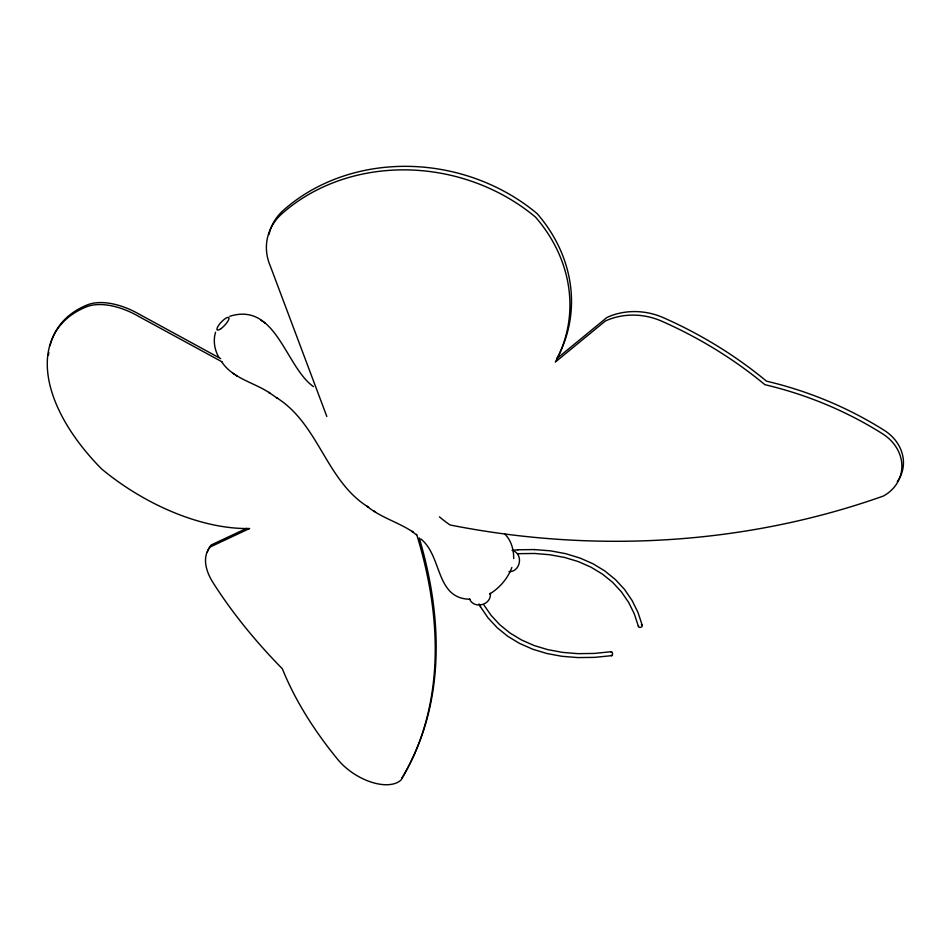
<?xml version="1.0" encoding="UTF-8"?>
<svg xmlns="http://www.w3.org/2000/svg" width="951" height="951" viewBox="0 0 951 951"><rect width="100%" height="100%" fill="white"/><g stroke="black" fill="none" stroke-linecap="round" stroke-linejoin="round"><path stroke-width="1.43" d="M490.288 593.21C491.905 604.848 474.062 609.841 469.461 598.868M215.58 332.184C212.988 340.458 214.51 349.718 218.754 357.184M511.852 567.474C507.822 578.541 499.584 587.837 489.694 594.066M246.606 528.376L211.205 544.959A62.504 34.153 32.5 0 0 207.354 552.02M229.809 316.255C276.218 301.859 285.276 366.504 313.438 386.629M508.94 571.67C520.245 572.05 523.728 554.718 513.088 550.641M512.054 550.367L518.033 549.785M611.243 651.72L594.244 653.432L577.863 653.658L562.505 652.374L547.681 649.616L534.165 645.551L521.421 639.928L509.891 632.938L499.667 624.641L491.132 615.392L483.964 605.074M611.802 655.643L594.684 657.367L577.78 657.581L561.863 656.285L546.789 653.492L532.715 649.212L519.412 643.34L507.668 636.219L497.254 627.779L487.994 617.817L480.35 606.595M534.355 549.571L550.581 550.855L565.643 553.66L580.062 558.071L593.032 563.8L604.777 570.921L615.463 579.623L624.45 589.323L632.106 600.533L637.99 612.468L642.234 625.294M518.2 553.684L534.593 553.47L549.951 554.754L564.775 557.5L578.291 561.577L591.035 567.2L602.565 574.19L612.503 582.226L621.324 591.748L628.647 602.411L634.258 613.775L638.466 626.495M517.76 549.785L534.664 549.559M469.996 599.249C435.285 598.702 442.441 556.062 420.853 539.003M220.691 358.61L139.845 314.543A57.868 31.621 32.5 0 0 87.361 304.879A182.913 99.938 32.5 0 0 50.07 345.7M222.368 362.01L138.905 316.528A57.868 31.621 32.5 0 0 86.422 306.852A182.913 99.938 32.5 0 0 101.591 468.926A156.832 85.685 32.5 0 0 249.602 528.506L210.266 546.932A62.504 34.153 32.5 0 0 213.107 582.761A402.416 219.871 32.5 0 0 282.364 668.815A341.052 186.348 32.5 0 0 337.807 759.528A42.759 23.359 32.5 0 0 400.906 780.153A747.771 408.573 32.5 0 0 416.621 534.307M222.094 362.379C233.364 378.831 254.309 382.48 269.929 393.143L268.812 392.371L277.537 398.374L276.503 397.661C319.072 424.217 325.884 481.004 368.596 507.287M366.527 505.861C380.448 517.558 398.398 522.111 413.233 532.203L411.914 531.3L416.55 534.973M260.788 320.214L262.512 321.402M263.32 321.961L265.079 323.174M233.007 373.279L234.766 374.48M235.575 375.039L237.298 376.227M373.565 510.699L375.562 512.066M504.696 533.927C511.246 540.346 513.813 549.619 513.695 558.582M479.042 603.944L480.528 606.952M326.823 416.479L270.334 266.09A57.868 50.272 13.1 0 1 281.793 213.856A182.913 158.912 13.1 0 1 535.532 217.125A156.832 136.243 13.1 0 1 555.36 362.034L605.383 320.986A62.504 54.302 13.1 0 1 661.73 321.188A402.416 349.611 13.1 0 1 764.901 384.68A341.052 296.296 13.1 0 1 882.694 433.882A42.759 37.148 13.1 0 1 883.443 496.006A747.771 649.652 13.1 0 1 450.061 524.976A120.337 104.539 13.1 0 1 439.445 516.857M268.978 234.517A57.868 50.272 13.1 0 1 283.362 210.326A182.913 158.912 13.1 0 1 537.101 213.595A156.832 136.243 13.1 0 1 556.929 358.503L606.952 317.456A62.504 54.302 13.1 0 1 663.299 317.658A402.416 349.611 13.1 0 1 766.47 381.149A341.052 296.296 13.1 0 1 884.264 430.351A42.759 37.148 13.1 0 1 897.304 481.705M419.248 537.933A747.771 408.573 32.5 0 1 401.833 778.18M48.489 355.103A182.913 99.938 32.5 0 1 48.798 352.357M611.006 651.863A1.973 1.01 84.2 0 1 612.551 653.943A1.973 1.01 84.2 0 1 611.018 655.251M641.378 624.486A1.973 1.462 -18.3 0 1 642.068 626.34A1.973 1.462 -18.3 0 1 639.631 627.387A1.973 1.462 -18.3 0 1 638.501 625.722M221.012 328.606A8.511 2.342 -46.8 0 0 228.918 317.693A8.511 2.342 -46.8 0 0 218.968 324.885A8.511 2.342 -46.8 0 0 221.012 328.606"/></g></svg>
